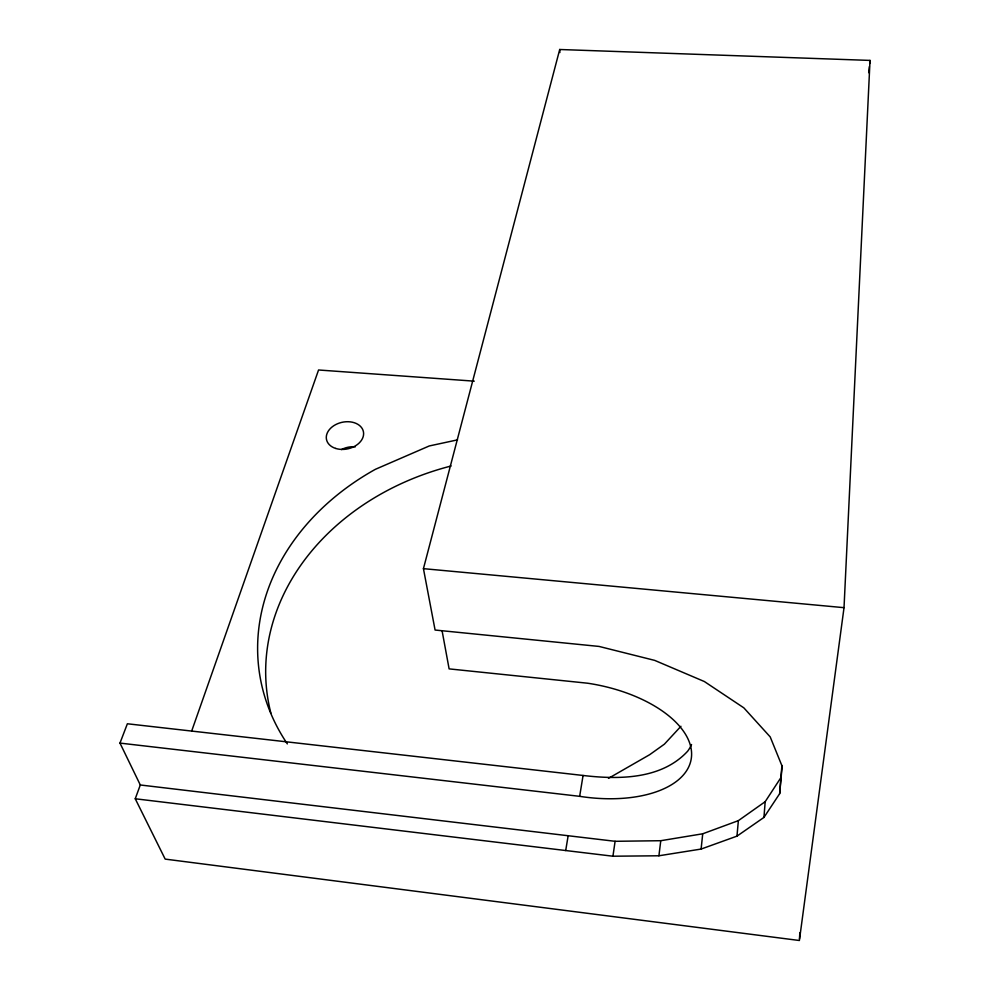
<?xml version="1.0" encoding="UTF-8"?>
<svg xmlns="http://www.w3.org/2000/svg" width="990" height="990" viewBox="0 0 990 990"><rect width="100%" height="100%" fill="white"/><g stroke="black" fill="none" stroke-linecap="round" stroke-linejoin="round"><path stroke-width="1.49" d="M135.246 798.769L165.181 859.11L799.376 940.5L844.024 607.674L870.024 60.415L559.709 49.5L423.435 568.656L435.08 630.036L599.061 646.433L654.712 660.392L704.36 681.528L743.824 707.838L770.208 736.907L782.125 766.26L779.65 793.695L763.946 817.418L736.968 836.142L701.106 849.061L658.907 855.781L612.934 856.214L135.246 798.769L140.295 784.983L119.976 743.094L127.376 723.777L583.073 775.467C618.663 779.662 661.468 779.576 687.642 751.224A107.427 56.987 10.3 0 0 691.54 744.517M799.462 938.953L799.833 932.778M779.65 793.695L781.914 765.468M763.946 817.418L765.183 801.69L780.813 777.756M736.968 836.142L738.367 820.648L765.183 801.69M701.106 849.061L702.727 833.79L738.367 820.648M868.7 72.678L869.356 66.553M869.69 63.484L870.024 60.415M658.907 855.781L660.776 840.708L702.727 833.79M612.934 856.214L615.099 841.302L660.776 840.708M119.976 743.094L579.657 796.331L583.073 775.467M565.698 850.546L568.149 835.746M191.701 730.991L318.557 369.988L474.272 381.162M680.947 726.289L664.389 744.171L649.663 754.689L608.454 778.363M457.516 439.869L429.264 445.958L375.371 469.322A252.363 204.781 -7.4 0 0 287.335 743.886M423.435 568.656L844.024 607.674M140.295 784.983L615.099 841.302M442.109 630.89L449.114 668.881L587.491 683.199A108.516 56.442 10.4 0 1 691.54 756.137A108.516 56.442 10.4 0 1 579.657 796.331M559.709 49.5L559.894 52.532M341.488 449.559A18.55 13.526 -12.4 0 1 355.311 446.824M270.864 713.06A247.463 203.42 -7.7 0 1 451.131 465.993M335.697 448.445A18.872 13.575 -12.3 0 0 363.615 433.583A18.872 13.575 -12.3 0 0 335.536 424.685A18.872 13.575 -12.3 0 0 335.697 448.445"/></g></svg>
